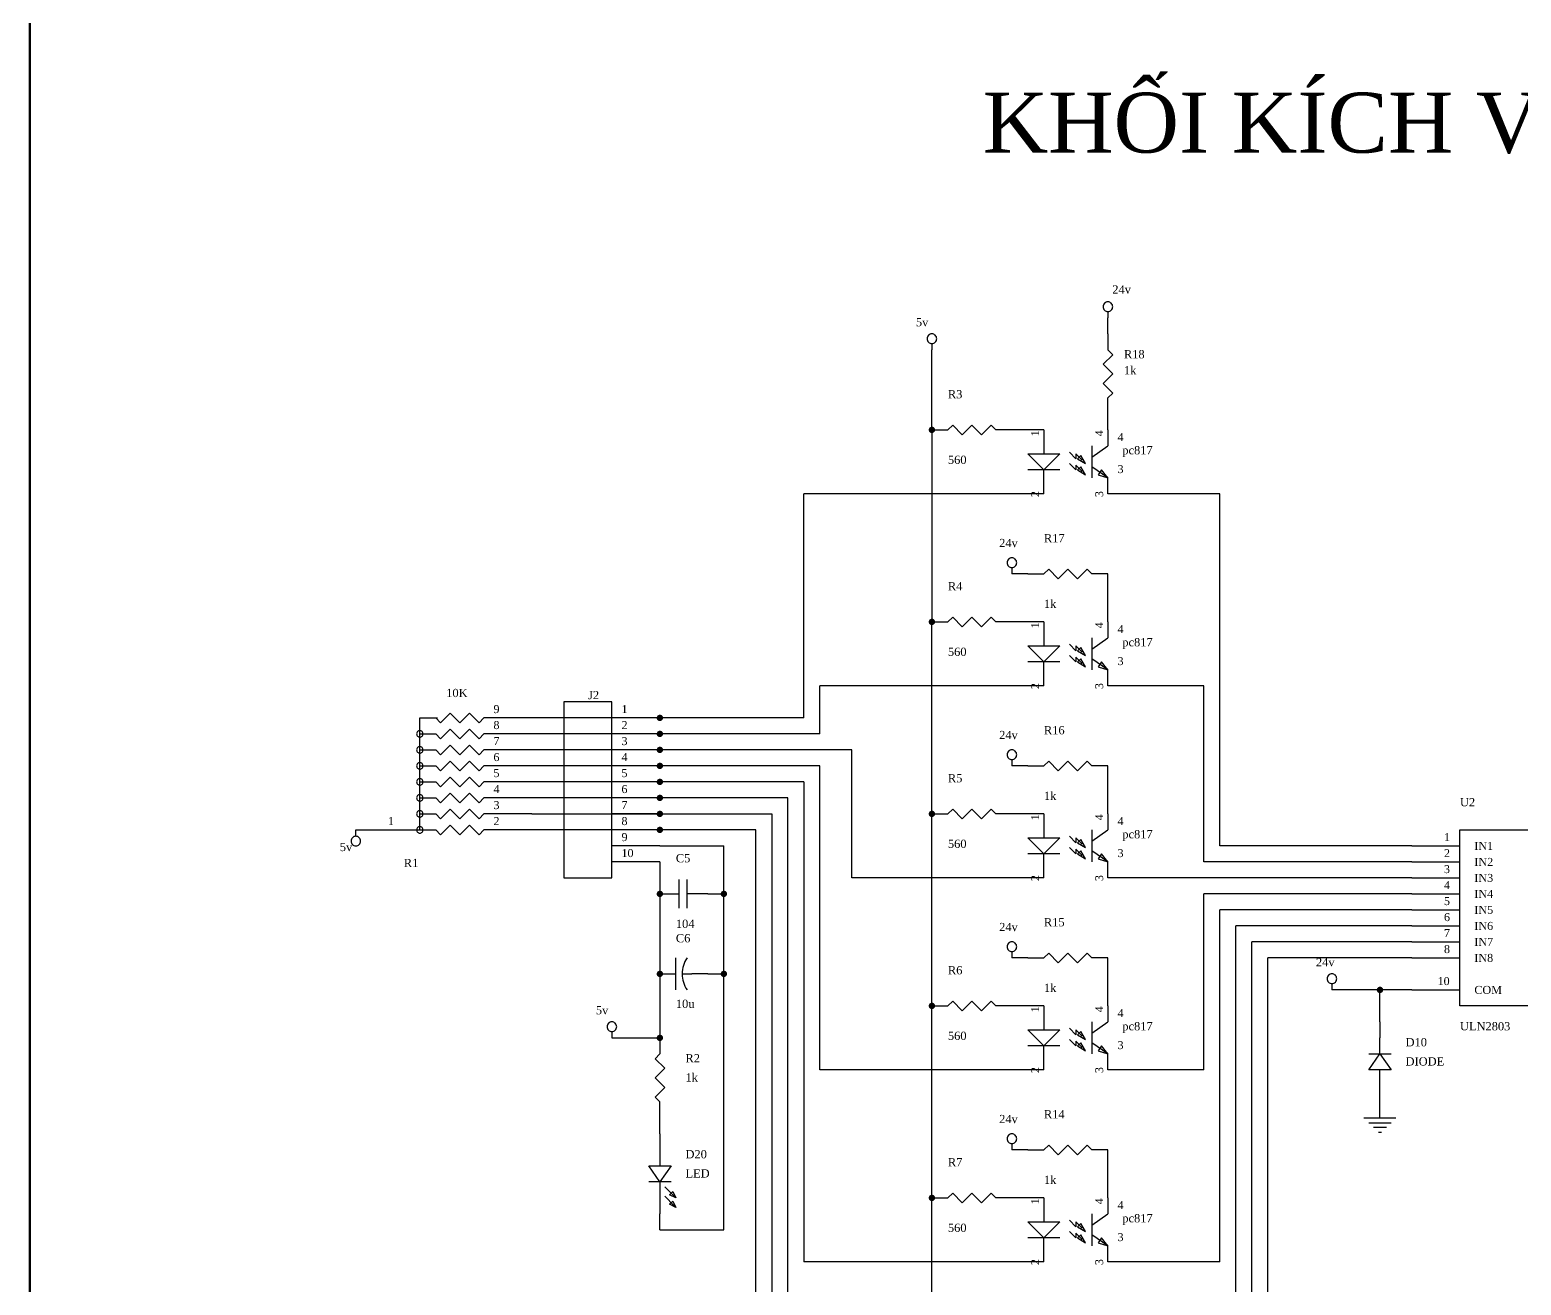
# Model space of a CAD drawing. Header units: millimetres. Extents: x 1065 to 3947, y -2666 to -625.
# Drawn here: x 1064.6 to 1362.8, y -1305.2 to -1054.1 of the extents above; entities that cross this region are included whole.
import ezdxf

# ---------------------------------------------------------------- set-up
doc = ezdxf.new("R2010")
doc.units = ezdxf.units.MM
for name, color, linetype in [('DUONG BAO', 80, 'Continuous'), ('PARTS', 7, 'Continuous'), ('PARTTEXT', 7, 'Continuous'), ('WIRE', 7, 'Continuous')]:
    doc.layers.add(name, color=color, linetype=linetype)
doc.layers.add('net dam', color=7, linetype='Continuous', lineweight=35)
doc.styles.add('Manh', font='times_0.ttf')
doc.styles.get("Standard").update_dxf_attribs({"font": 'times_0.ttf'})

msp = doc.modelspace()

# ---------------------------------------------------------------- linework, layer by layer
at = {"layer": 'net dam', "color": 7, "lineweight": 60}
msp.add_lwpolyline([(1064.5699, -1466.3459), (1064.5699, -625.3459), (2253.5699, -625.3459), (2253.5699, -1466.3459), (1064.5699, -1466.3459)], close=True, dxfattribs=at)
at = {"layer": 'PARTS'}
for p, q in [((1280.1908, -1114.9625), (1280.1908, -1118.1629)), ((1280.1908, -1130.9645), (1280.1908, -1127.7641)), ((1244.9864, -1134.1649), (1248.1868, -1134.1649)), ((1260.9884, -1134.1649), (1257.788, -1134.1649)), ((1267.3892, -1134.1649), (1267.3892, -1137.3653)), ((1280.1908, -1134.1649), (1280.1908, -1137.3653)), ((1267.3892, -1146.9665), (1267.3892, -1143.7661)), ((1280.1908, -1146.9665), (1280.1908, -1143.7661)), ((1264.1888, -1162.9685), (1267.3892, -1162.9685)), ((1280.1908, -1162.9685), (1276.9904, -1162.9685)), ((1244.9864, -1172.5697), (1248.1868, -1172.5697)), ((1260.9884, -1172.5697), (1257.788, -1172.5697)), ((1267.3892, -1172.5697), (1267.3892, -1175.7701)), ((1280.1908, -1172.5697), (1280.1908, -1175.7701)), ((1267.3892, -1185.3713), (1267.3892, -1182.1709)), ((1280.1908, -1185.3713), (1280.1908, -1182.1709)), ((1164.9764, -1191.7721), (1155.3752, -1191.7721)), ((1190.5796, -1191.7721), (1180.9784, -1191.7721)), ((1164.9764, -1194.9725), (1155.3752, -1194.9725)), ((1190.5796, -1194.9725), (1180.9784, -1194.9725)), ((1164.9764, -1198.1729), (1155.3752, -1198.1729)), ((1190.5796, -1198.1729), (1180.9784, -1198.1729)), ((1164.9764, -1201.3733), (1155.3752, -1201.3733)), ((1190.5796, -1201.3733), (1180.9784, -1201.3733)), ((1264.1888, -1201.3733), (1267.3892, -1201.3733)), ((1280.1908, -1201.3733), (1276.9904, -1201.3733)), ((1164.9764, -1204.5737), (1155.3752, -1204.5737)), ((1190.5796, -1204.5737), (1180.9784, -1204.5737)), ((1164.9764, -1207.7741), (1155.3752, -1207.7741)), ((1190.5796, -1207.7741), (1180.9784, -1207.7741)), ((1164.9764, -1210.9745), (1155.3752, -1210.9745)), ((1190.5796, -1210.9745), (1180.9784, -1210.9745)), ((1244.9864, -1210.9745), (1248.1868, -1210.9745)), ((1260.9884, -1210.9745), (1257.788, -1210.9745)), ((1267.3892, -1210.9745), (1267.3892, -1214.1749)), ((1280.1908, -1210.9745), (1280.1908, -1214.1749)), ((1129.772, -1214.1749), (1139.3732, -1214.1749)), ((1164.9764, -1214.1749), (1155.3752, -1214.1749)), ((1190.5796, -1214.1749), (1180.9784, -1214.1749)), ((1190.5796, -1217.3753), (1180.9784, -1217.3753)), ((1340.9984, -1217.3753), (1350.5996, -1217.3753)), ((1190.5796, -1220.5757), (1180.9784, -1220.5757)), ((1267.3892, -1223.7761), (1267.3892, -1220.5757)), ((1280.1908, -1223.7761), (1280.1908, -1220.5757)), ((1340.9984, -1220.5757), (1350.5996, -1220.5757)), ((1340.9984, -1223.7761), (1350.5996, -1223.7761)), ((1190.5796, -1226.9765), (1193.78, -1226.9765)), ((1200.1808, -1226.9765), (1196.9804, -1226.9765)), ((1340.9984, -1226.9765), (1350.5996, -1226.9765)), ((1340.9984, -1230.1769), (1350.5996, -1230.1769)), ((1340.9984, -1233.3773), (1350.5996, -1233.3773)), ((1340.9984, -1236.5777), (1350.5996, -1236.5777)), ((1264.1888, -1239.7781), (1267.3892, -1239.7781)), ((1280.1908, -1239.7781), (1276.9904, -1239.7781)), ((1340.9984, -1239.7781), (1350.5996, -1239.7781)), ((1190.5796, -1242.9785), (1193.78, -1242.9785)), ((1200.1808, -1242.9785), (1196.9804, -1242.9785)), ((1340.9984, -1246.1789), (1350.5996, -1246.1789)), ((1244.9864, -1249.3793), (1248.1868, -1249.3793)), ((1260.9884, -1249.3793), (1257.788, -1249.3793)), ((1267.3892, -1249.3793), (1267.3892, -1252.5797)), ((1280.1908, -1249.3793), (1280.1908, -1252.5797)), ((1334.5976, -1252.5797), (1334.5976, -1255.7801)), ((1190.5796, -1255.7801), (1190.5796, -1258.9805)), ((1267.3892, -1262.1809), (1267.3892, -1258.9805)), ((1280.1908, -1262.1809), (1280.1908, -1258.9805)), ((1334.5976, -1268.5817), (1334.5976, -1265.3813)), ((1190.5796, -1271.7821), (1190.5796, -1268.5817)), ((1190.5796, -1274.9825), (1190.5796, -1278.1829)), ((1264.1888, -1278.1829), (1267.3892, -1278.1829)), ((1280.1908, -1278.1829), (1276.9904, -1278.1829)), ((1244.9864, -1287.7841), (1248.1868, -1287.7841)), ((1260.9884, -1287.7841), (1257.788, -1287.7841)), ((1267.3892, -1287.7841), (1267.3892, -1290.9845)), ((1280.1908, -1287.7841), (1280.1908, -1290.9845)), ((1190.5796, -1294.1849), (1190.5796, -1290.9845)), ((1267.3892, -1300.5857), (1267.3892, -1297.3853)), ((1280.1908, -1300.5857), (1280.1908, -1297.3853))]:
    msp.add_line(p, q, dxfattribs=at)
for points in [[(1281.151, -1109.5218, 0.0985), (1281.0779, -1109.1544, 0.0985), (1280.8697, -1108.8429, 0.0985), (1280.5583, -1108.6348, 0.0985), (1280.1908, -1108.5617, 0.0985), (1279.8234, -1108.6348, 0.0985), (1279.512, -1108.8429, 0.0985), (1279.3038, -1109.1544, 0.0985), (1279.2307, -1109.5218, 0.0985), (1279.3038, -1109.8892, 0.0985), (1279.512, -1110.2007, 0.0985), (1279.8234, -1110.4089, 0.0985), (1280.1908, -1110.4819, 0.0985), (1280.5583, -1110.4089, 0.0985), (1280.8697, -1110.2007, 0.0985), (1281.0779, -1109.8892, 0.0985)], [(1245.9466, -1115.9226, 0.0985), (1245.8735, -1115.5552, 0.0985), (1245.6653, -1115.2437, 0.0985), (1245.3539, -1115.0356, 0.0985), (1244.9864, -1114.9625, 0.0985), (1244.619, -1115.0356, 0.0985), (1244.3076, -1115.2437, 0.0985), (1244.0994, -1115.5552, 0.0985), (1244.0263, -1115.9226, 0.0985), (1244.0994, -1116.29, 0.0985), (1244.3076, -1116.6015, 0.0985), (1244.619, -1116.8097, 0.0985), (1244.9864, -1116.8827, 0.0985), (1245.3539, -1116.8097, 0.0985), (1245.6653, -1116.6015, 0.0985), (1245.8735, -1116.29, 0.0985)], [(1261.9486, -1160.7282, 0.0985), (1261.8755, -1160.3608, 0.0985), (1261.6673, -1160.0493, 0.0985), (1261.3559, -1159.8412, 0.0985), (1260.9884, -1159.7681, 0.0985), (1260.621, -1159.8412, 0.0985), (1260.3096, -1160.0493, 0.0985), (1260.1014, -1160.3608, 0.0985), (1260.0283, -1160.7282, 0.0985), (1260.1014, -1161.0956, 0.0985), (1260.3096, -1161.4071, 0.0985), (1260.621, -1161.6153, 0.0985), (1260.9884, -1161.6883, 0.0985), (1261.3559, -1161.6153, 0.0985), (1261.6673, -1161.4071, 0.0985), (1261.8755, -1161.0956, 0.0985)], [(1143.2137, -1194.9725, 0.0985), (1143.165, -1194.7276, 0.0985), (1143.0262, -1194.5199, 0.0985), (1142.8186, -1194.3812, 0.0985), (1142.5736, -1194.3324, 0.0985), (1142.3287, -1194.3812, 0.0985), (1142.1211, -1194.5199, 0.0985), (1141.9823, -1194.7276, 0.0985), (1141.9336, -1194.9725, 0.0985), (1141.9823, -1195.2174, 0.0985), (1142.1211, -1195.4251, 0.0985), (1142.3287, -1195.5638, 0.0985), (1142.5736, -1195.6126, 0.0985), (1142.8186, -1195.5638, 0.0985), (1143.0262, -1195.4251, 0.0985), (1143.165, -1195.2174, 0.0985)], [(1143.2137, -1198.1729, 0.0985), (1143.165, -1197.928, 0.0985), (1143.0262, -1197.7203, 0.0985), (1142.8186, -1197.5816, 0.0985), (1142.5736, -1197.5328, 0.0985), (1142.3287, -1197.5816, 0.0985), (1142.1211, -1197.7203, 0.0985), (1141.9823, -1197.928, 0.0985), (1141.9336, -1198.1729, 0.0985), (1141.9823, -1198.4178, 0.0985), (1142.1211, -1198.6255, 0.0985), (1142.3287, -1198.7642, 0.0985), (1142.5736, -1198.813, 0.0985), (1142.8186, -1198.7642, 0.0985), (1143.0262, -1198.6255, 0.0985), (1143.165, -1198.4178, 0.0985)], [(1261.9486, -1199.133, 0.0985), (1261.8755, -1198.7656, 0.0985), (1261.6673, -1198.4541, 0.0985), (1261.3559, -1198.246, 0.0985), (1260.9884, -1198.1729, 0.0985), (1260.621, -1198.246, 0.0985), (1260.3096, -1198.4541, 0.0985), (1260.1014, -1198.7656, 0.0985), (1260.0283, -1199.133, 0.0985), (1260.1014, -1199.5004, 0.0985), (1260.3096, -1199.8119, 0.0985), (1260.621, -1200.0201, 0.0985), (1260.9884, -1200.0931, 0.0985), (1261.3559, -1200.0201, 0.0985), (1261.6673, -1199.8119, 0.0985), (1261.8755, -1199.5004, 0.0985)], [(1143.2137, -1201.3733, 0.0985), (1143.165, -1201.1284, 0.0985), (1143.0262, -1200.9207, 0.0985), (1142.8186, -1200.782, 0.0985), (1142.5736, -1200.7332, 0.0985), (1142.3287, -1200.782, 0.0985), (1142.1211, -1200.9207, 0.0985), (1141.9823, -1201.1284, 0.0985), (1141.9336, -1201.3733, 0.0985), (1141.9823, -1201.6182, 0.0985), (1142.1211, -1201.8259, 0.0985), (1142.3287, -1201.9646, 0.0985), (1142.5736, -1202.0134, 0.0985), (1142.8186, -1201.9646, 0.0985), (1143.0262, -1201.8259, 0.0985), (1143.165, -1201.6182, 0.0985)], [(1143.2137, -1204.5737, 0.0985), (1143.165, -1204.3288, 0.0985), (1143.0262, -1204.1211, 0.0985), (1142.8186, -1203.9824, 0.0985), (1142.5736, -1203.9336, 0.0985), (1142.3287, -1203.9824, 0.0985), (1142.1211, -1204.1211, 0.0985), (1141.9823, -1204.3288, 0.0985), (1141.9336, -1204.5737, 0.0985), (1141.9823, -1204.8186, 0.0985), (1142.1211, -1205.0263, 0.0985), (1142.3287, -1205.165, 0.0985), (1142.5736, -1205.2138, 0.0985), (1142.8186, -1205.165, 0.0985), (1143.0262, -1205.0263, 0.0985), (1143.165, -1204.8186, 0.0985)], [(1143.2137, -1207.7741, 0.0985), (1143.165, -1207.5292, 0.0985), (1143.0262, -1207.3215, 0.0985), (1142.8186, -1207.1828, 0.0985), (1142.5736, -1207.134, 0.0985), (1142.3287, -1207.1828, 0.0985), (1142.1211, -1207.3215, 0.0985), (1141.9823, -1207.5292, 0.0985), (1141.9336, -1207.7741, 0.0985), (1141.9823, -1208.019, 0.0985), (1142.1211, -1208.2267, 0.0985), (1142.3287, -1208.3654, 0.0985), (1142.5736, -1208.4142, 0.0985), (1142.8186, -1208.3654, 0.0985), (1143.0262, -1208.2267, 0.0985), (1143.165, -1208.019, 0.0985)], [(1143.2137, -1210.9745, 0.0985), (1143.165, -1210.7296, 0.0985), (1143.0262, -1210.5219, 0.0985), (1142.8186, -1210.3832, 0.0985), (1142.5736, -1210.3344, 0.0985), (1142.3287, -1210.3832, 0.0985), (1142.1211, -1210.5219, 0.0985), (1141.9823, -1210.7296, 0.0985), (1141.9336, -1210.9745, 0.0985), (1141.9823, -1211.2194, 0.0985), (1142.1211, -1211.4271, 0.0985), (1142.3287, -1211.5658, 0.0985), (1142.5736, -1211.6146, 0.0985), (1142.8186, -1211.5658, 0.0985), (1143.0262, -1211.4271, 0.0985), (1143.165, -1211.2194, 0.0985)], [(1143.2137, -1214.1749, 0.0985), (1143.165, -1213.93, 0.0985), (1143.0262, -1213.7223, 0.0985), (1142.8186, -1213.5836, 0.0985), (1142.5736, -1213.5348, 0.0985), (1142.3287, -1213.5836, 0.0985), (1142.1211, -1213.7223, 0.0985), (1141.9823, -1213.93, 0.0985), (1141.9336, -1214.1749, 0.0985), (1141.9823, -1214.4198, 0.0985), (1142.1211, -1214.6275, 0.0985), (1142.3287, -1214.7662, 0.0985), (1142.5736, -1214.815, 0.0985), (1142.8186, -1214.7662, 0.0985), (1143.0262, -1214.6275, 0.0985), (1143.165, -1214.4198, 0.0985)], [(1130.7322, -1216.4152, 0.0985), (1130.6591, -1216.0478, 0.0985), (1130.4509, -1215.7363, 0.0985), (1130.1395, -1215.5281, 0.0985), (1129.772, -1215.4551, 0.0985), (1129.4046, -1215.5281, 0.0985), (1129.0932, -1215.7363, 0.0985), (1128.885, -1216.0478, 0.0985), (1128.8119, -1216.4152, 0.0985), (1128.885, -1216.7826, 0.0985), (1129.0932, -1217.0941, 0.0985), (1129.4046, -1217.3022, 0.0985), (1129.772, -1217.3753, 0.0985), (1130.1395, -1217.3022, 0.0985), (1130.4509, -1217.0941, 0.0985), (1130.6591, -1216.7826, 0.0985)], [(1261.9486, -1237.5378, 0.0985), (1261.8755, -1237.1704, 0.0985), (1261.6673, -1236.8589, 0.0985), (1261.3559, -1236.6508, 0.0985), (1260.9884, -1236.5777, 0.0985), (1260.621, -1236.6508, 0.0985), (1260.3096, -1236.8589, 0.0985), (1260.1014, -1237.1704, 0.0985), (1260.0283, -1237.5378, 0.0985), (1260.1014, -1237.9052, 0.0985), (1260.3096, -1238.2167, 0.0985), (1260.621, -1238.4249, 0.0985), (1260.9884, -1238.4979, 0.0985), (1261.3559, -1238.4249, 0.0985), (1261.6673, -1238.2167, 0.0985), (1261.8755, -1237.9052, 0.0985)], [(1325.9566, -1243.9386, 0.0985), (1325.8835, -1243.5712, 0.0985), (1325.6753, -1243.2597, 0.0985), (1325.3639, -1243.0516, 0.0985), (1324.9964, -1242.9785, 0.0985), (1324.629, -1243.0516, 0.0985), (1324.3176, -1243.2597, 0.0985), (1324.1094, -1243.5712, 0.0985), (1324.0363, -1243.9386, 0.0985), (1324.1094, -1244.306, 0.0985), (1324.3176, -1244.6175, 0.0985), (1324.629, -1244.8257, 0.0985), (1324.9964, -1244.8987, 0.0985), (1325.3639, -1244.8257, 0.0985), (1325.6753, -1244.6175, 0.0985), (1325.8835, -1244.306, 0.0985)], [(1181.9386, -1253.5398, 0.0985), (1181.8655, -1253.1724, 0.0985), (1181.6573, -1252.8609, 0.0985), (1181.3459, -1252.6528, 0.0985), (1180.9784, -1252.5797, 0.0985), (1180.611, -1252.6528, 0.0985), (1180.2996, -1252.8609, 0.0985), (1180.0914, -1253.1724, 0.0985), (1180.0183, -1253.5398, 0.0985), (1180.0914, -1253.9072, 0.0985), (1180.2996, -1254.2187, 0.0985), (1180.611, -1254.4269, 0.0985), (1180.9784, -1254.4999, 0.0985), (1181.3459, -1254.4269, 0.0985), (1181.6573, -1254.2187, 0.0985), (1181.8655, -1253.9072, 0.0985)], [(1261.9486, -1275.9426, 0.0985), (1261.8755, -1275.5752, 0.0985), (1261.6673, -1275.2637, 0.0985), (1261.3559, -1275.0556, 0.0985), (1260.9884, -1274.9825, 0.0985), (1260.621, -1275.0556, 0.0985), (1260.3096, -1275.2637, 0.0985), (1260.1014, -1275.5752, 0.0985), (1260.0283, -1275.9426, 0.0985), (1260.1014, -1276.31, 0.0985), (1260.3096, -1276.6215, 0.0985), (1260.621, -1276.8297, 0.0985), (1260.9884, -1276.9027, 0.0985), (1261.3559, -1276.8297, 0.0985), (1261.6673, -1276.6215, 0.0985), (1261.8755, -1276.31, 0.0985)]]:
    msp.add_lwpolyline(points, format="xyb", close=True, dxfattribs=at)
for points in [[(1280.1908, -1110.4819), (1280.1908, -1111.7621)], [(1244.9864, -1116.8827), (1244.9864, -1118.1629)], [(1280.1908, -1118.1629), (1281.151, -1119.123)], [(1281.151, -1119.123), (1279.2307, -1121.0433)], [(1279.2307, -1121.0433), (1281.151, -1122.9635)], [(1281.151, -1122.9635), (1279.2307, -1124.8837)], [(1279.2307, -1124.8837), (1281.151, -1126.804)], [(1281.151, -1126.804), (1280.1908, -1127.7641)], [(1248.1868, -1134.1649), (1249.147, -1133.2048)], [(1249.147, -1133.2048), (1251.0672, -1135.125)], [(1251.0672, -1135.125), (1252.9874, -1133.2048)], [(1252.9874, -1133.2048), (1254.9077, -1135.125)], [(1254.9077, -1135.125), (1256.8279, -1133.2048)], [(1256.8279, -1133.2048), (1257.788, -1134.1649)], [(1267.3892, -1137.3653), (1267.3892, -1138.9655)], [(1273.79, -1139.9256), (1272.5099, -1138.6455)], [(1273.79, -1138.9655), (1273.79, -1139.9256)], [(1275.0702, -1140.2457), (1273.79, -1138.9655)], [(1276.9904, -1137.3653), (1276.9904, -1143.7661)], [(1276.9904, -1139.6056), (1280.1908, -1137.3653)], [(1270.5896, -1142.1659), (1264.1888, -1142.1659)], [(1267.3892, -1143.7661), (1267.3892, -1142.1659)], [(1273.79, -1142.1659), (1272.5099, -1140.8857)], [(1273.79, -1141.2058), (1273.79, -1142.1659)], [(1275.0702, -1142.4859), (1273.79, -1141.2058)], [(1280.1908, -1143.7661), (1276.9904, -1141.5258)], [(1260.9884, -1161.6883), (1260.9884, -1162.9685)], [(1267.3892, -1162.9685), (1268.3494, -1162.0084)], [(1268.3494, -1162.0084), (1270.2696, -1163.9286)], [(1270.2696, -1163.9286), (1272.1898, -1162.0084)], [(1272.1898, -1162.0084), (1274.1101, -1163.9286)], [(1274.1101, -1163.9286), (1276.0303, -1162.0084)], [(1276.0303, -1162.0084), (1276.9904, -1162.9685)], [(1248.1868, -1172.5697), (1249.147, -1171.6096)], [(1249.147, -1171.6096), (1251.0672, -1173.5298)], [(1251.0672, -1173.5298), (1252.9874, -1171.6096)], [(1252.9874, -1171.6096), (1254.9077, -1173.5298)], [(1254.9077, -1173.5298), (1256.8279, -1171.6096)], [(1256.8279, -1171.6096), (1257.788, -1172.5697)], [(1267.3892, -1175.7701), (1267.3892, -1177.3703)], [(1273.79, -1178.3304), (1272.5099, -1177.0503)], [(1273.79, -1177.3703), (1273.79, -1178.3304)], [(1275.0702, -1178.6505), (1273.79, -1177.3703)], [(1276.9904, -1175.7701), (1276.9904, -1182.1709)], [(1276.9904, -1178.0104), (1280.1908, -1175.7701)], [(1270.5896, -1180.5707), (1264.1888, -1180.5707)], [(1267.3892, -1182.1709), (1267.3892, -1180.5707)], [(1273.79, -1180.5707), (1272.5099, -1179.2905)], [(1273.79, -1179.6106), (1273.79, -1180.5707)], [(1275.0702, -1180.8907), (1273.79, -1179.6106)], [(1280.1908, -1182.1709), (1276.9904, -1179.9306)], [(1142.5736, -1214.1749), (1142.5736, -1191.7721)], [(1142.5736, -1191.7721), (1146.0941, -1191.7721)], [(1145.774, -1191.7721), (1146.7342, -1192.7322)], [(1146.7342, -1192.7322), (1148.6544, -1190.812)], [(1148.6544, -1190.812), (1150.5746, -1192.7322)], [(1150.5746, -1192.7322), (1152.4949, -1190.812)], [(1152.4949, -1190.812), (1154.4151, -1192.7322)], [(1154.4151, -1192.7322), (1155.3752, -1191.7721)], [(1142.5736, -1194.9725), (1145.774, -1194.9725)], [(1145.774, -1194.9725), (1146.7342, -1195.9326)], [(1146.7342, -1195.9326), (1148.6544, -1194.0124)], [(1148.6544, -1194.0124), (1150.5746, -1195.9326)], [(1150.5746, -1195.9326), (1152.4949, -1194.0124)], [(1152.4949, -1194.0124), (1154.4151, -1195.9326)], [(1154.4151, -1195.9326), (1155.3752, -1194.9725)], [(1142.5736, -1198.1729), (1145.774, -1198.1729)], [(1145.774, -1198.1729), (1146.7342, -1199.133)], [(1146.7342, -1199.133), (1148.6544, -1197.2128)], [(1148.6544, -1197.2128), (1150.5746, -1199.133)], [(1150.5746, -1199.133), (1152.4949, -1197.2128)], [(1152.4949, -1197.2128), (1154.4151, -1199.133)], [(1154.4151, -1199.133), (1155.3752, -1198.1729)], [(1142.5736, -1201.3733), (1145.774, -1201.3733)], [(1145.774, -1201.3733), (1146.7342, -1202.3334)], [(1146.7342, -1202.3334), (1148.6544, -1200.4132)], [(1148.6544, -1200.4132), (1150.5746, -1202.3334)], [(1150.5746, -1202.3334), (1152.4949, -1200.4132)], [(1152.4949, -1200.4132), (1154.4151, -1202.3334)], [(1154.4151, -1202.3334), (1155.3752, -1201.3733)], [(1260.9884, -1200.0931), (1260.9884, -1201.3733)], [(1267.3892, -1201.3733), (1268.3494, -1200.4132)], [(1268.3494, -1200.4132), (1270.2696, -1202.3334)], [(1270.2696, -1202.3334), (1272.1898, -1200.4132)], [(1272.1898, -1200.4132), (1274.1101, -1202.3334)], [(1274.1101, -1202.3334), (1276.0303, -1200.4132)], [(1276.0303, -1200.4132), (1276.9904, -1201.3733)], [(1142.5736, -1204.5737), (1145.774, -1204.5737)], [(1145.774, -1204.5737), (1146.7342, -1205.5338)], [(1146.7342, -1205.5338), (1148.6544, -1203.6136)], [(1148.6544, -1203.6136), (1150.5746, -1205.5338)], [(1150.5746, -1205.5338), (1152.4949, -1203.6136)], [(1152.4949, -1203.6136), (1154.4151, -1205.5338)], [(1154.4151, -1205.5338), (1155.3752, -1204.5737)], [(1142.5736, -1207.7741), (1145.774, -1207.7741)], [(1145.774, -1207.7741), (1146.7342, -1208.7342)], [(1146.7342, -1208.7342), (1148.6544, -1206.814)], [(1148.6544, -1206.814), (1150.5746, -1208.7342)], [(1150.5746, -1208.7342), (1152.4949, -1206.814)], [(1152.4949, -1206.814), (1154.4151, -1208.7342)], [(1154.4151, -1208.7342), (1155.3752, -1207.7741)], [(1142.5736, -1210.9745), (1145.774, -1210.9745)], [(1145.774, -1210.9745), (1146.7342, -1211.9346)], [(1146.7342, -1211.9346), (1148.6544, -1210.0144)], [(1148.6544, -1210.0144), (1150.5746, -1211.9346)], [(1150.5746, -1211.9346), (1152.4949, -1210.0144)], [(1152.4949, -1210.0144), (1154.4151, -1211.9346)], [(1154.4151, -1211.9346), (1155.3752, -1210.9745)], [(1248.1868, -1210.9745), (1249.147, -1210.0144)], [(1249.147, -1210.0144), (1251.0672, -1211.9346)], [(1251.0672, -1211.9346), (1252.9874, -1210.0144)], [(1252.9874, -1210.0144), (1254.9077, -1211.9346)], [(1254.9077, -1211.9346), (1256.8279, -1210.0144)], [(1256.8279, -1210.0144), (1257.788, -1210.9745)], [(1146.7342, -1215.135), (1148.6544, -1213.2148)], [(1148.6544, -1213.2148), (1150.5746, -1215.135)], [(1150.5746, -1215.135), (1152.4949, -1213.2148)], [(1152.4949, -1213.2148), (1154.4151, -1215.135)], [(1129.772, -1215.4551), (1129.772, -1214.1749)], [(1139.3732, -1214.1749), (1145.774, -1214.1749)], [(1145.774, -1214.1749), (1146.7342, -1215.135)], [(1154.4151, -1215.135), (1155.3752, -1214.1749)], [(1267.3892, -1214.1749), (1267.3892, -1215.7751)], [(1273.79, -1216.7352), (1272.5099, -1215.4551)], [(1273.79, -1215.7751), (1273.79, -1216.7352)], [(1275.0702, -1217.0553), (1273.79, -1215.7751)], [(1276.9904, -1214.1749), (1276.9904, -1220.5757)], [(1276.9904, -1216.4152), (1280.1908, -1214.1749)], [(1270.5896, -1218.9755), (1264.1888, -1218.9755)], [(1267.3892, -1220.5757), (1267.3892, -1218.9755)], [(1273.79, -1218.9755), (1272.5099, -1217.6953)], [(1273.79, -1218.0154), (1273.79, -1218.9755)], [(1275.0702, -1219.2955), (1273.79, -1218.0154)], [(1280.1908, -1220.5757), (1276.9904, -1218.3354)], [(1194.4201, -1229.8569), (1194.4201, -1224.0961)], [(1196.0203, -1229.8569), (1196.0203, -1224.0961)], [(1193.78, -1226.9765), (1194.4201, -1226.9765)], [(1196.9804, -1226.9765), (1196.0203, -1226.9765)], [(1193.78, -1246.1789), (1193.78, -1239.7781)], [(1260.9884, -1238.4979), (1260.9884, -1239.7781)], [(1267.3892, -1239.7781), (1268.3494, -1238.818)], [(1268.3494, -1238.818), (1270.2696, -1240.7382)], [(1270.2696, -1240.7382), (1272.1898, -1238.818)], [(1272.1898, -1238.818), (1274.1101, -1240.7382)], [(1274.1101, -1240.7382), (1276.0303, -1238.818)], [(1276.0303, -1238.818), (1276.9904, -1239.7781)], [(1195.0602, -1242.9785), (1196.9804, -1242.9785)], [(1324.9964, -1244.8987), (1324.9964, -1246.1789)], [(1248.1868, -1249.3793), (1249.147, -1248.4192)], [(1249.147, -1248.4192), (1251.0672, -1250.3394)], [(1251.0672, -1250.3394), (1252.9874, -1248.4192)], [(1252.9874, -1248.4192), (1254.9077, -1250.3394)], [(1254.9077, -1250.3394), (1256.8279, -1248.4192)], [(1256.8279, -1248.4192), (1257.788, -1249.3793)], [(1267.3892, -1252.5797), (1267.3892, -1254.1799)], [(1276.9904, -1252.5797), (1276.9904, -1258.9805)], [(1276.9904, -1254.82), (1280.1908, -1252.5797)], [(1180.9784, -1254.4999), (1180.9784, -1255.7801)], [(1273.79, -1255.14), (1272.5099, -1253.8599)], [(1273.79, -1254.1799), (1273.79, -1255.14)], [(1275.0702, -1255.4601), (1273.79, -1254.1799)], [(1270.5896, -1257.3803), (1264.1888, -1257.3803)], [(1267.3892, -1258.9805), (1267.3892, -1257.3803)], [(1273.79, -1257.3803), (1272.5099, -1256.1001)], [(1273.79, -1256.4202), (1273.79, -1257.3803)], [(1275.0702, -1257.7003), (1273.79, -1256.4202)], [(1280.1908, -1258.9805), (1276.9904, -1256.7402)], [(1334.5976, -1258.9805), (1334.5976, -1255.7801)], [(1189.6195, -1259.9406), (1190.5796, -1258.9805)], [(1191.5398, -1261.8609), (1189.6195, -1259.9406)], [(1332.3574, -1258.9805), (1336.8379, -1258.9805)], [(1189.6195, -1263.7811), (1191.5398, -1261.8609)], [(1191.5398, -1265.7013), (1189.6195, -1263.7811)], [(1334.5976, -1265.3813), (1334.5976, -1262.1809)], [(1189.6195, -1267.6216), (1191.5398, -1265.7013)], [(1190.5796, -1268.5817), (1189.6195, -1267.6216)], [(1331.3972, -1271.7821), (1337.798, -1271.7821)], [(1332.3574, -1272.7422), (1336.8379, -1272.7422)], [(1335.8778, -1273.7023), (1333.3175, -1273.7023)], [(1334.2776, -1274.6625), (1334.9177, -1274.6625)], [(1190.5796, -1278.1829), (1190.5796, -1281.3833)], [(1260.9884, -1276.9027), (1260.9884, -1278.1829)], [(1267.3892, -1278.1829), (1268.3494, -1277.2228)], [(1268.3494, -1277.2228), (1270.2696, -1279.143)], [(1270.2696, -1279.143), (1272.1898, -1277.2228)], [(1272.1898, -1277.2228), (1274.1101, -1279.143)], [(1274.1101, -1279.143), (1276.0303, -1277.2228)], [(1276.0303, -1277.2228), (1276.9904, -1278.1829)], [(1192.8199, -1284.5837), (1188.3394, -1284.5837)], [(1190.5796, -1284.5837), (1190.5796, -1290.9845)], [(1193.46, -1287.4641), (1191.5398, -1285.5438)], [(1193.46, -1289.3843), (1191.5398, -1287.4641)], [(1248.1868, -1287.7841), (1249.147, -1286.824)], [(1249.147, -1286.824), (1251.0672, -1288.7442)], [(1251.0672, -1288.7442), (1252.9874, -1286.824)], [(1252.9874, -1286.824), (1254.9077, -1288.7442)], [(1254.9077, -1288.7442), (1256.8279, -1286.824)], [(1256.8279, -1286.824), (1257.788, -1287.7841)], [(1267.3892, -1290.9845), (1267.3892, -1292.5847)], [(1276.9904, -1290.9845), (1276.9904, -1297.3853)], [(1276.9904, -1293.2248), (1280.1908, -1290.9845)], [(1273.79, -1293.5448), (1272.5099, -1292.2647)], [(1273.79, -1292.5847), (1273.79, -1293.5448)], [(1275.0702, -1293.8649), (1273.79, -1292.5847)], [(1270.5896, -1295.7851), (1264.1888, -1295.7851)], [(1267.3892, -1297.3853), (1267.3892, -1295.7851)], [(1273.79, -1295.7851), (1272.5099, -1294.5049)], [(1273.79, -1294.825), (1273.79, -1295.7851)], [(1275.0702, -1296.1051), (1273.79, -1294.825)], [(1280.1908, -1297.3853), (1276.9904, -1295.145)]]:
    msp.add_lwpolyline(points, dxfattribs=at)
for points in [[(1267.3892, -1142.1659), (1264.1888, -1138.9655), (1270.5896, -1138.9655), (1267.3892, -1142.1659)], [(1275.7103, -1140.8857), (1274.7502, -1139.2855), (1274.1101, -1139.9256), (1275.7103, -1140.8857)], [(1275.7103, -1143.126), (1274.7502, -1141.5258), (1274.1101, -1142.1659), (1275.7103, -1143.126)], [(1280.1908, -1143.7661), (1278.9107, -1142.1659), (1278.2706, -1143.126), (1280.1908, -1143.7661)], [(1267.3892, -1180.5707), (1264.1888, -1177.3703), (1270.5896, -1177.3703), (1267.3892, -1180.5707)], [(1275.7103, -1179.2905), (1274.7502, -1177.6903), (1274.1101, -1178.3304), (1275.7103, -1179.2905)], [(1275.7103, -1181.5308), (1274.7502, -1179.9306), (1274.1101, -1180.5707), (1275.7103, -1181.5308)], [(1280.1908, -1182.1709), (1278.9107, -1180.5707), (1278.2706, -1181.5308), (1280.1908, -1182.1709)], [(1180.9784, -1188.5717), (1171.3772, -1188.5717), (1171.3772, -1223.7761), (1180.9784, -1223.7761)], [(1267.3892, -1218.9755), (1264.1888, -1215.7751), (1270.5896, -1215.7751), (1267.3892, -1218.9755)], [(1275.7103, -1217.6953), (1274.7502, -1216.0951), (1274.1101, -1216.7352), (1275.7103, -1217.6953)], [(1350.5996, -1214.1749), (1373.0024, -1214.1749), (1373.0024, -1249.3793), (1350.5996, -1249.3793)], [(1275.7103, -1219.9356), (1274.7502, -1218.3354), (1274.1101, -1218.9755), (1275.7103, -1219.9356)], [(1280.1908, -1220.5757), (1278.9107, -1218.9755), (1278.2706, -1219.9356), (1280.1908, -1220.5757)], [(1267.3892, -1257.3803), (1264.1888, -1254.1799), (1270.5896, -1254.1799), (1267.3892, -1257.3803)], [(1275.7103, -1256.1001), (1274.7502, -1254.4999), (1274.1101, -1255.14), (1275.7103, -1256.1001)], [(1275.7103, -1258.3404), (1274.7502, -1256.7402), (1274.1101, -1257.3803), (1275.7103, -1258.3404)], [(1280.1908, -1258.9805), (1278.9107, -1257.3803), (1278.2706, -1258.3404), (1280.1908, -1258.9805)], [(1334.5976, -1258.9805), (1334.5976, -1258.9805), (1336.8379, -1262.1809), (1332.3574, -1262.1809), (1334.5976, -1258.9805)], [(1190.5796, -1284.5837), (1190.5796, -1284.5837), (1188.3394, -1281.3833), (1192.8199, -1281.3833), (1190.5796, -1284.5837)], [(1193.14, -1286.5039), (1193.14, -1286.5039), (1193.78, -1287.7841), (1192.4999, -1287.144), (1193.14, -1286.5039)], [(1193.14, -1288.4242), (1193.14, -1288.4242), (1193.78, -1289.7043), (1192.4999, -1289.0643), (1193.14, -1288.4242)], [(1267.3892, -1295.7851), (1264.1888, -1292.5847), (1270.5896, -1292.5847), (1267.3892, -1295.7851)], [(1275.7103, -1294.5049), (1274.7502, -1292.9047), (1274.1101, -1293.5448), (1275.7103, -1294.5049)], [(1275.7103, -1296.7452), (1274.7502, -1295.145), (1274.1101, -1295.7851), (1275.7103, -1296.7452)], [(1280.1908, -1297.3853), (1278.9107, -1295.7851), (1278.2706, -1296.7452), (1280.1908, -1297.3853)]]:
    msp.add_lwpolyline(points, close=True, dxfattribs=at)
for points in [[(1196.0203, -1239.7781, 0.1654), (1195.0602, -1242.9785)], [(1195.0602, -1242.9785, 0.1654), (1196.0203, -1246.1789)]]:
    msp.add_lwpolyline(points, format="xyb", dxfattribs=at)
at = {"layer": 'WIRE'}
for points in [[(1280.1908, -1114.9625), (1280.1908, -1111.7621)], [(1244.9864, -1134.1649), (1244.9864, -1118.1629)], [(1280.1908, -1134.1649), (1280.1908, -1130.9645)], [(1244.9864, -1134.1649), (1244.9864, -1172.5697)], [(1267.3892, -1134.1649), (1260.9884, -1134.1649)], [(1219.3832, -1191.7721), (1219.3832, -1146.9665)], [(1267.3892, -1146.9665), (1219.3832, -1146.9665)], [(1302.5936, -1146.9665), (1280.1908, -1146.9665)], [(1302.5936, -1217.3753), (1302.5936, -1146.9665)], [(1264.1888, -1162.9685), (1260.9884, -1162.9685)], [(1280.1908, -1172.5697), (1280.1908, -1162.9685)], [(1244.9864, -1210.9745), (1244.9864, -1172.5697)], [(1267.3892, -1172.5697), (1260.9884, -1172.5697)], [(1267.3892, -1185.3713), (1222.5836, -1185.3713)], [(1222.5836, -1194.9725), (1222.5836, -1185.3713)], [(1299.3932, -1185.3713), (1280.1908, -1185.3713)], [(1299.3932, -1220.5757), (1299.3932, -1185.3713)], [(1190.5796, -1191.7721), (1164.9764, -1191.7721)], [(1219.3832, -1191.7721), (1190.5796, -1191.7721)], [(1190.5796, -1194.9725), (1164.9764, -1194.9725)], [(1222.5836, -1194.9725), (1190.5796, -1194.9725)], [(1190.5796, -1198.1729), (1164.9764, -1198.1729)], [(1228.9844, -1198.1729), (1190.5796, -1198.1729)], [(1228.9844, -1223.7761), (1228.9844, -1198.1729)], [(1190.5796, -1201.3733), (1164.9764, -1201.3733)], [(1222.5836, -1201.3733), (1190.5796, -1201.3733)], [(1222.5836, -1262.1809), (1222.5836, -1201.3733)], [(1264.1888, -1201.3733), (1260.9884, -1201.3733)], [(1280.1908, -1210.9745), (1280.1908, -1201.3733)], [(1190.5796, -1204.5737), (1164.9764, -1204.5737)], [(1219.3832, -1204.5737), (1190.5796, -1204.5737)], [(1219.3832, -1204.5737), (1219.3832, -1300.5857)], [(1190.5796, -1207.7741), (1164.9764, -1207.7741)], [(1216.1828, -1207.7741), (1190.5796, -1207.7741)], [(1216.1828, -1348.5917), (1216.1828, -1207.7741)], [(1164.9764, -1210.9745), (1190.5796, -1210.9745)], [(1190.5796, -1210.9745), (1212.9824, -1210.9745)], [(1212.9824, -1210.9745), (1212.9824, -1386.9965)], [(1244.9864, -1249.3793), (1244.9864, -1210.9745)], [(1267.3892, -1210.9745), (1260.9884, -1210.9745)], [(1190.5796, -1214.1749), (1164.9764, -1214.1749)], [(1209.782, -1214.1749), (1190.5796, -1214.1749)], [(1209.782, -1425.4013), (1209.782, -1214.1749)], [(1190.5796, -1217.3753), (1203.3812, -1217.3753)], [(1203.3812, -1226.9765), (1203.3812, -1217.3753)], [(1340.9984, -1217.3753), (1302.5936, -1217.3753)], [(1190.5796, -1220.5757), (1190.5796, -1226.9765)], [(1340.9984, -1220.5757), (1299.3932, -1220.5757)], [(1267.3892, -1223.7761), (1228.9844, -1223.7761)], [(1340.9984, -1223.7761), (1280.1908, -1223.7761)], [(1190.5796, -1226.9765), (1190.5796, -1242.9785)], [(1200.1808, -1226.9765), (1203.3812, -1226.9765)], [(1203.3812, -1242.9785), (1203.3812, -1226.9765)], [(1340.9984, -1226.9765), (1299.3932, -1226.9765)], [(1299.3932, -1262.1809), (1299.3932, -1226.9765)], [(1340.9984, -1230.1769), (1302.5936, -1230.1769)], [(1302.5936, -1300.5857), (1302.5936, -1230.1769)], [(1340.9984, -1233.3773), (1305.794, -1233.3773)], [(1305.794, -1348.5917), (1305.794, -1233.3773)], [(1340.9984, -1236.5777), (1308.9944, -1236.5777)], [(1308.9944, -1386.9965), (1308.9944, -1236.5777)], [(1264.1888, -1239.7781), (1260.9884, -1239.7781)], [(1280.1908, -1249.3793), (1280.1908, -1239.7781)], [(1340.9984, -1239.7781), (1312.1948, -1239.7781)], [(1312.1948, -1425.4013), (1312.1948, -1239.7781)], [(1190.5796, -1242.9785), (1190.5796, -1255.7801)], [(1200.1808, -1242.9785), (1203.3812, -1242.9785)], [(1203.3812, -1294.1849), (1203.3812, -1242.9785)], [(1334.5976, -1246.1789), (1324.9964, -1246.1789)], [(1334.5976, -1252.5797), (1334.5976, -1246.1789)], [(1340.9984, -1246.1789), (1334.5976, -1246.1789)], [(1244.9864, -1287.7841), (1244.9864, -1249.3793)], [(1267.3892, -1249.3793), (1260.9884, -1249.3793)], [(1180.9784, -1255.7801), (1190.5796, -1255.7801)], [(1267.3892, -1262.1809), (1222.5836, -1262.1809)], [(1299.3932, -1262.1809), (1280.1908, -1262.1809)], [(1334.5976, -1271.7821), (1334.5976, -1268.5817)], [(1190.5796, -1274.9825), (1190.5796, -1271.7821)], [(1264.1888, -1278.1829), (1260.9884, -1278.1829)], [(1280.1908, -1287.7841), (1280.1908, -1278.1829)], [(1244.9864, -1335.7901), (1244.9864, -1287.7841)], [(1267.3892, -1287.7841), (1260.9884, -1287.7841)], [(1190.5796, -1294.1849), (1203.3812, -1294.1849)], [(1267.3892, -1300.5857), (1219.3832, -1300.5857)], [(1302.5936, -1300.5857), (1280.1908, -1300.5857)]]:
    msp.add_lwpolyline(points, dxfattribs=at)
at = {"layer": 'WIRE', "const_width": 0.6401}
for points in [[(1244.6664, -1134.1649, 1), (1245.3065, -1134.1649, 1)], [(1244.6664, -1172.5697, 1), (1245.3065, -1172.5697, 1)], [(1190.2596, -1191.7721, 1), (1190.8997, -1191.7721, 1)], [(1190.2596, -1194.9725, 1), (1190.8997, -1194.9725, 1)], [(1190.2596, -1198.1729, 1), (1190.8997, -1198.1729, 1)], [(1190.2596, -1201.3733, 1), (1190.8997, -1201.3733, 1)], [(1190.2596, -1204.5737, 1), (1190.8997, -1204.5737, 1)], [(1190.2596, -1207.7741, 1), (1190.8997, -1207.7741, 1)], [(1190.2596, -1210.9745, 1), (1190.8997, -1210.9745, 1)], [(1244.6664, -1210.9745, 1), (1245.3065, -1210.9745, 1)], [(1190.2596, -1214.1749, 1), (1190.8997, -1214.1749, 1)], [(1190.2596, -1226.9765, 1), (1190.8997, -1226.9765, 1)], [(1203.0612, -1226.9765, 1), (1203.7013, -1226.9765, 1)], [(1190.2596, -1242.9785, 1), (1190.8997, -1242.9785, 1)], [(1203.0612, -1242.9785, 1), (1203.7013, -1242.9785, 1)], [(1334.2776, -1246.1789, 1), (1334.9177, -1246.1789, 1)], [(1244.6664, -1249.3793, 1), (1245.3065, -1249.3793, 1)], [(1190.2596, -1255.7801, 1), (1190.8997, -1255.7801, 1)], [(1244.6664, -1287.7841, 1), (1245.3065, -1287.7841, 1)]]:
    msp.add_lwpolyline(points, format="xyb", close=True, dxfattribs=at)

# ---------------------------------------------------------------- texts
at = {"layer": 'DUONG BAO', "color": 7, "insert": (1255.1428, -1066.7001), "char_height": 12, "width": 341.882105, "attachment_point": 1, "style": 'Manh'}
msp.add_mtext('\\pt204;KHỐI KÍCH VAN', dxfattribs=at)
at = {"layer": 'PARTS'}
for s, p in [('1', (1266.4291, -1135.4451)), ('4', (1279.2307, -1135.4451)), ('2', (1266.4291, -1147.6066)), ('3', (1279.2307, -1147.6066)), ('1', (1266.4291, -1173.8499)), ('4', (1279.2307, -1173.8499)), ('2', (1266.4291, -1186.0114)), ('3', (1279.2307, -1186.0114)), ('1', (1266.4291, -1212.2547)), ('4', (1279.2307, -1212.2547)), ('2', (1266.4291, -1224.4162)), ('3', (1279.2307, -1224.4162)), ('1', (1266.4291, -1250.6595)), ('4', (1279.2307, -1250.6595)), ('2', (1266.4291, -1262.821)), ('3', (1279.2307, -1262.821)), ('1', (1266.4291, -1289.0643)), ('4', (1279.2307, -1289.0643)), ('2', (1266.4291, -1301.2258)), ('3', (1279.2307, -1301.2258))]:
    msp.add_text(s, height=1.6002, rotation=90, dxfattribs=at).set_placement(p)
for s, p in [('4', (1282.1111, -1136.4052)), ('3', (1282.1111, -1142.806)), ('4', (1282.1111, -1174.81)), ('3', (1282.1111, -1181.2108)), ('9', (1157.2955, -1190.812)), ('1', (1182.8987, -1190.812)), ('8', (1157.2955, -1194.0124)), ('2', (1182.8987, -1194.0124)), ('7', (1157.2955, -1197.2128)), ('3', (1182.8987, -1197.2128)), ('6', (1157.2955, -1200.4132)), ('4', (1182.8987, -1200.4132)), ('5', (1157.2955, -1203.6136)), ('5', (1182.8987, -1203.6136)), ('4', (1157.2955, -1206.814)), ('6', (1182.8987, -1206.814)), ('3', (1157.2955, -1210.0144)), ('7', (1182.8987, -1210.0144)), ('1', (1136.1728, -1213.2148)), ('2', (1157.2955, -1213.2148)), ('8', (1182.8987, -1213.2148)), ('4', (1282.1111, -1213.2148)), ('9', (1182.8987, -1216.4152)), ('1', (1347.3992, -1216.4152)), ('IN1', (1353.48, -1218.1754)), ('10', (1182.8987, -1219.6156)), ('3', (1282.1111, -1219.6156)), ('2', (1347.3992, -1219.6156)), ('IN2', (1353.48, -1221.3758)), ('3', (1347.3992, -1222.816)), ('4', (1347.3992, -1226.0164)), ('IN3', (1353.48, -1224.5762)), ('5', (1347.3992, -1229.2168)), ('IN4', (1353.48, -1227.7766)), ('6', (1347.3992, -1232.4172)), ('IN5', (1353.48, -1230.977)), ('7', (1347.3992, -1235.6176)), ('IN6', (1353.48, -1234.1774)), ('8', (1347.3992, -1238.818)), ('IN7', (1353.48, -1237.3778)), ('IN8', (1353.48, -1240.5782)), ('10', (1346.1191, -1245.2188)), ('COM', (1353.48, -1246.979)), ('4', (1282.1111, -1251.6196)), ('3', (1282.1111, -1258.0204)), ('4', (1282.1111, -1290.0244)), ('3', (1282.1111, -1296.4252))]:
    msp.add_text(s, height=1.6002, dxfattribs=at).set_placement(p)
at = {"layer": 'PARTTEXT'}
for s, p in [('24v', (1281.0655, -1106.8971)), ('5v', (1241.786, -1113.4451)), ('R18', (1283.3912, -1119.8459)), ('1k', (1283.3912, -1123.0463)), ('R3', (1248.1868, -1127.8469)), ('560', (1248.1868, -1140.9685)), ('pc817', (1283.0712, -1139.0483)), ('24v', (1258.4281, -1157.6106)), ('R17', (1267.3892, -1156.6505)), ('R4', (1248.1868, -1166.2517)), ('1k', (1267.3892, -1169.7721)), ('560', (1248.1868, -1179.3733)), ('pc817', (1283.0712, -1177.4531)), ('10K', (1147.849, -1187.6089)), ('J2', (1176.221, -1188.0261)), ('24v', (1258.4281, -1196.0154)), ('R16', (1267.3892, -1195.0553)), ('R5', (1248.1868, -1204.6565)), ('1k', (1267.3892, -1208.1769)), ('U2', (1350.5996, -1209.4571)), ('5v', (1126.5716, -1218.4182)), ('560', (1248.1868, -1217.7781)), ('pc817', (1283.0712, -1215.8579)), ('C5', (1193.78, -1220.6585)), ('R1', (1139.3732, -1221.6186)), ('R15', (1267.3892, -1233.4601)), ('104', (1193.78, -1233.7801)), ('24v', (1258.4281, -1234.4202)), ('C6', (1193.78, -1236.6605)), ('24v', (1321.796, -1241.4611)), ('R6', (1248.1868, -1243.0613)), ('1k', (1267.3892, -1246.5817)), ('5v', (1177.778, -1251.0623)), ('10u', (1193.78, -1249.7821)), ('pc817', (1283.0712, -1254.2627)), ('ULN2803', (1350.5996, -1254.2627)), ('560', (1248.1868, -1256.1829)), ('D10', (1339.7183, -1257.4631)), ('R2', (1195.7003, -1260.6635)), ('DIODE', (1339.7183, -1261.3036)), ('1k', (1195.7003, -1264.504)), ('R14', (1267.3892, -1271.8649)), ('24v', (1258.4281, -1272.825)), ('D20', (1195.7003, -1279.8659)), ('LED', (1195.7003, -1283.7064)), ('R7', (1248.1868, -1281.4661)), ('1k', (1267.3892, -1284.9865)), ('pc817', (1283.0712, -1292.6675)), ('560', (1248.1868, -1294.5877))]:
    msp.add_text(s, height=1.64518, dxfattribs=at).set_placement(p)

doc.saveas('drawing.dxf')
